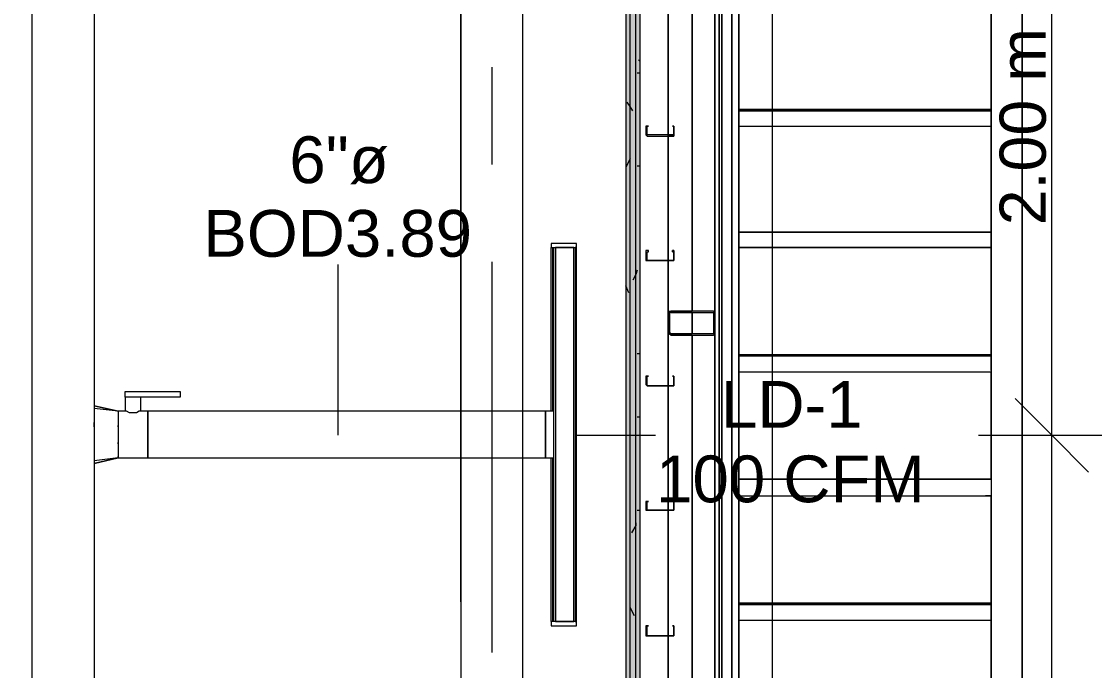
# Model space of a CAD drawing. Header units: metres. Extents: x -2 to 237, y -8 to 52.
# Drawn here: x 54.443 to 57.931, y 28.828 to 30.937 of the extents above; entities that cross this region are included whole.
import ezdxf

# ---------------------------------------------------------------- set-up
doc = ezdxf.new("R2010")
doc.units = ezdxf.units.M
doc.layers.add('HVAC - Ductos', color=5, linetype='Continuous', lineweight=0)
doc.layers.add('PDF2_Text', color=7, linetype='Continuous', lineweight=0)
doc.layers.add('PDF2_Geometry', color=7, linetype='Continuous', lineweight=0, true_color=0xaaaaaa)
doc.layers.add('PDF2_Solid Fills', color=7, linetype='Continuous', lineweight=0, true_color=0xffffff)
doc.styles.add('PDF Helvetica', font='')
doc.styles.get('PDF Helvetica').set_extended_font_data('Helvetica')

msp = doc.modelspace()

# ---------------------------------------------------------------- hatches: boundary and pattern name
at = {"layer": 'PDF2_Solid Fills', "lineweight": 0, "transparency": 33554559}
h = msp.add_hatch(color=256, dxfattribs=at)
h.paths.add_polyline_path([(56.4217, 35.0866), (56.4401, 35.0866), (56.4401, 47.309), (56.4217, 47.309)])
h.paths.add_polyline_path([(56.4217, 23.387), (56.4401, 23.387), (56.4401, 33.5547), (56.4217, 33.5547)])
h.paths.add_polyline_path([(56.4217, 21.8782), (56.4401, 21.8782), (56.4401, 23.3686), (56.4217, 23.3686)])
h.paths.add_polyline_path([(56.4401, 21.8644), (56.4217, 21.8644), (56.4217, 9.541), (56.4401, 9.541)])
h.paths.add_polyline_path([(56.4217, 33.5685), (56.4401, 33.5685), (56.4401, 35.0728), (56.4217, 35.0728)])
h = msp.add_hatch(color=256, dxfattribs=at)
h.paths.add_polyline_path([(56.4538, 9.5227), (56.4538, 21.8644), (56.4401, 21.8644), (56.4401, 9.5227)])
h.paths.add_polyline_path([(56.4538, 33.5547), (56.4401, 33.5547), (56.4401, 23.387), (56.4538, 23.387)])
h.paths.add_polyline_path([(56.4538, 23.3686), (56.4401, 23.3686), (56.4401, 21.8782), (56.4538, 21.8782)])
h.paths.add_polyline_path([(56.4538, 35.0866), (56.4538, 47.3273), (56.4401, 47.3273), (56.4401, 35.0866)])
h.paths.add_polyline_path([(56.4538, 35.0728), (56.4401, 35.0728), (56.4401, 33.5685), (56.4538, 33.5685)])
h = msp.add_hatch(color=256, dxfattribs=at)
h.paths.add_polyline_path([(56.4217, 35.0866), (56.4217, 47.2953), (56.408, 47.2953), (56.408, 35.0866)])
h.paths.add_polyline_path([(56.4217, 21.8644), (56.408, 21.8644), (56.408, 9.5549), (56.4217, 9.5549)])
h.paths.add_polyline_path([(56.4217, 23.3686), (56.408, 23.3686), (56.408, 21.8782), (56.4217, 21.8782)])
h.paths.add_polyline_path([(56.4217, 33.5547), (56.408, 33.5547), (56.408, 23.387), (56.4217, 23.387)])
h.paths.add_polyline_path([(56.4217, 35.0728), (56.408, 35.0728), (56.408, 33.5685), (56.4217, 33.5685)])
h = msp.add_hatch(color=256, dxfattribs=at)
h.paths.add_polyline_path([(56.5547, 29.9958), (56.6969, 29.9912), (56.6969, 29.9958)])
h.paths.add_polyline_path([(56.5501, 29.9866), (56.5456, 29.9866), (56.5456, 29.927)])
h.paths.add_polyline_path([(56.6969, 29.9866), (56.6923, 29.9866), (56.6923, 29.9224)])
h.paths.add_polyline_path([(56.6923, 29.9178), (56.6923, 29.9224), (56.5547, 29.9224), (56.6917, 29.9178)])

# ---------------------------------------------------------------- linework, layer by layer
at = {"layer": 'HVAC - Ductos', "lineweight": 0}
for points in [[(56.8849, 9.775), (56.8849, 14.6134), (56.8849, 23.8227), (56.8849, 33.0274), (56.8849, 42.232), (56.8849, 47.0751)], [(56.1649, 29.6702), (56.1649, 30.2022), (56.1695, 30.2022), (56.1878, 30.2022), (56.197, 30.2022)], [(56.1695, 30.2022), (56.1695, 29.6702)], [(56.1832, 30.2022), (56.1878, 30.2022), (56.1924, 30.2022)], [(56.2199, 30.2022), (56.2245, 30.2022), (56.2291, 30.2022), (56.2474, 30.2022), (56.2428, 30.2022), (56.2428, 28.9868), (56.2474, 28.9868), (56.2291, 28.9868), (56.2245, 28.9868), (56.2199, 28.9868)], [(56.2245, 30.2022), (56.2291, 30.2022), (56.2337, 30.2022)], [(56.2474, 28.9868), (56.2474, 30.2022)], [(55.4723, 29.5922), (55.4723, 30.1472)], [(54.679, 29.6886), (54.7569, 29.6702), (54.7569, 29.6656), (54.7569, 29.661), (54.7569, 29.6472), (54.7569, 29.6335), (54.7569, 29.6152), (54.7569, 29.5922), (54.7569, 29.5739), (54.7569, 29.5555), (54.7569, 29.5418), (54.7569, 29.528), (54.7569, 29.5234), (54.7569, 29.5189), (54.8532, 29.5189), (56.1465, 29.5189), (56.1465, 29.5234), (56.1465, 29.528), (56.1465, 29.5418), (56.1465, 29.5555), (56.1465, 29.5739), (56.1465, 29.5922), (56.1465, 29.6152), (56.1465, 29.6335), (56.1465, 29.6472), (56.1465, 29.661), (56.1465, 29.6656), (56.1465, 29.6702), (54.8532, 29.6702), (54.8532, 29.661), (54.8532, 29.6472), (54.8532, 29.6335), (54.8532, 29.6152), (54.8532, 29.5922), (54.8532, 29.5739), (54.8532, 29.5555), (54.8532, 29.5418), (54.8532, 29.528), (54.8532, 29.5189), (54.8532, 29.528), (54.8532, 29.5418), (54.8532, 29.5555), (54.8532, 29.5739), (54.8532, 29.5922), (54.8532, 29.6152), (54.8532, 29.6335), (54.8532, 29.6472), (54.8532, 29.661), (54.8532, 29.6702), (54.8303, 29.6702), (54.8303, 29.7161), (54.8257, 29.7161), (54.8211, 29.7161), (54.8165, 29.7161), (54.8119, 29.7161), (54.8027, 29.7161), (54.7981, 29.7161), (54.7936, 29.7161), (54.7844, 29.7161), (54.7798, 29.7161), (54.7798, 29.6702), (54.7569, 29.6702), (54.679, 29.6794)], [(54.7569, 29.6702), (54.679, 29.6886), (54.679, 29.684), (54.679, 29.6794), (54.679, 29.6702)], [(54.679, 29.6656), (54.679, 29.6472), (54.679, 29.6427), (54.679, 29.6381), (54.679, 29.6289), (54.679, 29.6152), (54.679, 29.6106), (54.679, 29.606), (54.679, 29.5831), (54.679, 29.5785), (54.679, 29.5739), (54.679, 29.5601), (54.679, 29.551), (54.679, 29.5464)], [(54.8303, 29.6702), (54.8257, 29.6702), (54.8165, 29.6656), (54.8073, 29.6656), (54.7981, 29.6656), (54.7936, 29.6656), (54.7844, 29.6702), (54.7798, 29.6702)], [(54.679, 29.6198), (54.679, 29.6335)], [(56.2474, 29.5922), (56.5043, 29.5922)], [(54.679, 29.5418), (54.679, 29.5234)], [(54.7569, 29.5189), (54.7569, 29.5234), (54.7569, 29.5189), (54.679, 29.5097)], [(54.679, 29.5189), (54.679, 29.5097), (54.679, 29.5051), (54.679, 29.5005)], [(54.679, 29.5005), (54.7569, 29.5189), (54.679, 29.5005)], [(56.197, 28.9868), (56.1878, 28.9868), (56.1695, 28.9868), (56.1649, 28.9868), (56.1649, 29.5189)], [(56.1695, 29.5189), (56.1695, 28.9868)], [(56.1924, 28.9868), (56.1878, 28.9868), (56.1832, 28.9868)], [(56.2337, 28.9868), (56.2291, 28.9868), (56.2245, 28.9868)]]:
    msp.add_lwpolyline(points, dxfattribs=at)
at = {"layer": 'HVAC - Ductos', "color": 252, "lineweight": 0, "true_color": 0x939598}
for points in [[(57.793, 9.775), (57.793, 10.6326), (57.793, 12.4304), (57.793, 14.0952), (57.793, 16.0995), (57.793, 18.2412), (57.793, 20.6169), (57.793, 22.5981), (57.793, 25.1986), (57.793, 27.3954), (57.793, 29.5922), (57.793, 31.5964), (57.793, 33.0274), (57.793, 34.3482), (57.793, 38.5447), (57.793, 39.4848), (57.793, 40.7461), (57.793, 42.232), (57.793, 44.4334), (57.793, 47.0751)], [(57.6737, 29.7115), (57.793, 29.5922), (57.9122, 29.473)], [(57.5545, 29.5922), (57.793, 29.5922), (58.0315, 29.5922)]]:
    msp.add_lwpolyline(points, dxfattribs=at)
at = {"layer": 'HVAC - Ductos', "lineweight": 0}
for points in [[(54.4772, 27.7072), (54.4772, 32.4311), (54.679, 32.4311), (54.679, 27.7072)], [(56.2474, 30.216), (56.1649, 30.216), (56.1649, 30.2022), (56.2474, 30.2022)], [(56.2383, 30.2022), (56.1786, 30.2022), (56.1786, 28.9868), (56.174, 28.9868), (56.174, 30.2022), (56.1786, 30.2022), (56.1786, 28.9868), (56.2383, 28.9868)], [(54.9587, 29.7344), (54.9587, 29.7161), (54.7798, 29.7161), (54.7798, 29.7344)], [(56.174, 29.5189), (56.174, 29.5234), (56.174, 29.528), (56.174, 29.5418), (56.174, 29.5555), (56.174, 29.5739), (56.174, 29.5922), (56.174, 29.6152), (56.174, 29.6335), (56.174, 29.6472), (56.174, 29.661), (56.174, 29.6656), (56.174, 29.6702), (56.1465, 29.6702), (56.1465, 29.661), (56.1465, 29.6472), (56.1465, 29.6335), (56.1465, 29.6152), (56.1465, 29.5922), (56.1465, 29.5739), (56.1465, 29.5555), (56.1465, 29.5418), (56.1465, 29.528), (56.1465, 29.5189)], [(54.7569, 29.6198), (54.7569, 29.6244)], [(54.7569, 29.5647), (54.7569, 29.5693)], [(56.2474, 28.973), (56.2474, 28.9868), (56.1649, 28.9868), (56.1649, 28.973)]]:
    msp.add_lwpolyline(points, close=True, dxfattribs=at)
at = {"layer": 'PDF2_Geometry', "lineweight": 0}
for points in [[(56.7749, 34.5592), (56.7749, 33.0274), (56.7749, 31.491), (56.7749, 29.9592), (56.7749, 28.4227), (56.7749, 26.8909), (56.7749, 25.3545), (56.7749, 23.8227), (56.7749, 22.2863), (56.7749, 23.8227), (56.7749, 25.3545), (56.7749, 26.8909), (56.7749, 28.4227), (56.7749, 29.9592), (56.7749, 31.491), (56.7749, 33.0274), (56.7749, 34.5592)], [(56.5456, 33.8162), (56.5456, 33.4126), (56.5639, 33.4126), (56.5639, 33.408), (56.5456, 33.408), (56.5456, 33.0044), (56.5456, 32.5963), (56.5456, 32.1926), (56.5456, 31.7845), (56.5456, 31.3809), (56.5639, 31.3809), (56.5639, 31.3763), (56.5456, 31.3763), (56.5456, 30.9727), (56.5456, 30.5645), (56.5456, 30.1609), (56.5456, 29.7527), (56.5456, 29.3492), (56.5456, 28.941), (56.5456, 28.5374)], [(56.4538, 21.8644), (56.4538, 21.8782), (56.4538, 23.3686), (56.4538, 23.387), (56.4538, 33.5547), (56.4538, 33.5685), (56.4401, 33.5685), (56.4217, 33.5685), (56.408, 33.5685)], [(56.4217, 23.387), (56.4217, 33.5547), (56.408, 33.5547), (42.5895, 33.5547), (42.5758, 33.5547), (42.5574, 33.5547), (42.5574, 33.5364), (42.5574, 33.463), (42.5895, 33.463), (43.0665, 33.463)], [(43.0711, 33.5547), (56.408, 33.5547), (56.408, 23.387), (54.7661, 23.387), (54.7661, 23.3686), (56.408, 23.3686), (54.7661, 23.3686), (54.7661, 23.387), (56.408, 23.387)], [(56.4401, 23.387), (56.4401, 33.5547), (56.4217, 33.5547)], [(55.8714, 29.051), (55.8714, 32.7155)], [(56.0731, 28.7576), (56.0731, 32.7109), (56.0731, 32.7063), (56.0731, 32.7017), (56.0686, 32.6971), (56.0594, 32.6925), (56.0548, 32.688), (56.0456, 32.688), (55.9034, 32.688), (55.8943, 32.688), (55.8851, 32.6925), (55.8805, 32.6971), (55.8759, 32.7017), (55.8714, 32.7063), (55.8714, 32.7109), (55.8714, 28.7576)], [(56.0731, 29.051), (56.0731, 32.7155), (56.2842, 32.7155), (56.0731, 32.7155), (56.2842, 32.7155), (56.0731, 32.7155)], [(57.6967, 32.6054), (57.5958, 32.6008), (56.7749, 32.6008), (57.5958, 32.6008), (57.5958, 32.5963), (57.5958, 32.6008), (57.6967, 32.6008), (57.6967, 24.2538), (57.6508, 24.2538), (57.7013, 24.2538), (57.7013, 23.4054), (57.6691, 23.4054), (56.8528, 23.4054), (56.8758, 23.4054), (56.9904, 23.4054), (57.6096, 23.4054)], [(57.5958, 30.6012), (57.5958, 30.6517), (57.5958, 31.0048), (56.7749, 31.0048), (57.5958, 31.0048), (57.5958, 31.0553), (57.5958, 31.3992), (57.5958, 31.4496), (56.7749, 31.4496), (57.5958, 31.4496)], [(56.5456, 28.5374), (56.5456, 28.941), (56.5456, 29.3492), (56.5456, 29.7527), (56.5456, 30.1609), (56.5456, 30.5645), (56.5456, 30.9727), (56.5456, 31.3763)], [(55.9722, 30.7893), (55.9722, 30.4728)], [(57.5958, 29.8032), (57.5958, 29.8537), (57.5958, 30.2022), (56.7749, 30.2022), (57.5958, 30.2022), (57.5958, 30.2526), (57.5958, 30.5966), (57.5958, 30.6471), (56.7749, 30.6471), (57.5958, 30.6471)], [(56.5456, 30.5691), (56.5639, 30.5691), (56.5639, 30.5966), (56.5593, 30.5966), (56.5639, 30.5966), (56.5639, 30.5691), (56.5639, 30.5645), (56.5456, 30.5645)], [(56.7749, 30.5966), (57.5958, 30.5966)], [(57.2885, 30.2526), (57.2747, 30.2526)], [(57.3757, 30.2526), (57.3619, 30.2526)], [(57.2747, 30.2022), (57.3757, 30.2022)], [(55.9722, 30.1563), (55.9722, 28.8859)], [(56.5456, 29.9866), (56.5456, 29.9912), (56.5501, 29.9958), (56.5547, 29.9958), (56.6235, 29.9958)], [(56.5501, 29.9866), (56.5501, 29.927), (56.5547, 29.9224), (56.6235, 29.9224)], [(56.7749, 29.9178), (56.7749, 29.9958)], [(56.6969, 28.4915), (56.6969, 29.9592), (56.6969, 28.4227), (56.6969, 26.8909), (56.6969, 28.354)], [(57.5958, 29.8491), (56.7749, 29.8491)], [(57.5958, 29.8491), (56.7749, 29.8491)], [(56.7749, 29.7986), (57.5958, 29.7986)], [(56.5639, 29.7849), (56.5593, 29.7849), (56.5639, 29.7849), (56.5639, 29.7573), (56.5639, 29.7527), (56.5456, 29.7527), (56.5639, 29.7527), (56.5639, 29.7573), (56.5639, 29.7803)], [(57.5958, 29.4501), (56.7749, 29.4501)], [(57.5958, 29.4501), (56.7749, 29.4501)], [(57.2885, 29.4501), (57.2747, 29.4501)], [(57.3757, 29.4501), (57.3619, 29.4501)], [(56.7749, 29.395), (57.5958, 29.395)], [(56.7749, 29.395), (57.5958, 29.395)], [(57.2747, 29.395), (57.3757, 29.395)], [(55.8714, 29.051), (55.8714, 28.8539)], [(56.0731, 28.8539), (56.0731, 29.051)], [(57.5958, 29.0465), (56.7749, 29.0465)], [(57.5958, 29.0465), (56.7749, 29.0465)], [(57.5958, 28.4732), (57.5958, 28.9914), (57.5958, 29.0419), (56.7749, 29.0419), (57.5958, 29.0419)], [(56.7749, 28.9914), (57.5958, 28.9914)]]:
    msp.add_lwpolyline(points, dxfattribs=at)
at = {"layer": 'PDF2_Geometry', "color": 252, "lineweight": 0, "true_color": 0x939598}
for points in [[(57.6508, 32.5503), (57.6508, 32.5963), (57.6508, 32.5458), (57.5958, 32.5458), (57.5958, 24.2996)], [(57.6967, 24.3548), (57.6967, 24.3042), (57.6967, 24.2538), (57.6967, 32.6008), (57.6967, 32.5503), (57.6967, 32.4999)], [(57.6967, 30.6012), (57.6967, 30.6517), (57.6967, 30.9681), (57.6967, 31.0645)], [(57.5958, 30.6517), (57.5774, 30.6517)], [(57.5958, 30.6517), (57.5774, 30.6517)], [(57.6967, 30.6196), (57.6967, 30.294), (57.6967, 30.2022), (57.6967, 30.2526)], [(57.5958, 30.2526), (57.5774, 30.2526)], [(57.5958, 30.2526), (57.5774, 30.2526)], [(57.6967, 29.8491), (57.6967, 30.1701), (57.6967, 30.2618)], [(57.5958, 29.8537), (57.5774, 29.8537)], [(57.5958, 29.8537), (57.5774, 29.8537)], [(57.5958, 29.8491), (57.5958, 29.7986)], [(57.6967, 29.8032), (57.6967, 29.8537)], [(57.5958, 29.4501), (57.5958, 29.7986)], [(57.6967, 29.3996), (57.6967, 29.4959), (57.6967, 29.8169)], [(57.5958, 29.4501), (57.5774, 29.4501)], [(57.5958, 29.4501), (57.5774, 29.4501)], [(57.5958, 29.4501), (57.5774, 29.4501)], [(57.5958, 29.4501), (57.5774, 29.4501)], [(57.5958, 29.4501), (57.5958, 29.395)], [(57.6967, 29.0419), (57.6967, 29.3629), (57.6967, 29.4547)], [(57.6967, 29.395), (57.6967, 29.4501)], [(57.5958, 29.0465), (57.5958, 29.395)], [(57.5958, 29.0465), (57.5774, 29.0465)], [(57.5958, 29.0465), (57.5774, 29.0465)], [(57.5958, 29.0465), (57.5774, 29.0465)], [(57.5958, 29.0465), (57.5774, 29.0465)], [(57.5774, 29.0419), (57.5774, 29.0465)], [(57.5774, 29.0419), (57.5774, 29.0465)], [(57.5958, 29.0465), (57.5774, 29.0465)], [(57.5958, 29.0465), (57.5774, 29.0465)], [(57.5958, 29.0465), (57.5958, 28.996)], [(57.5958, 29.0465), (57.5958, 28.996)], [(57.6967, 28.4778), (57.6967, 28.5649), (57.6967, 29.0052)]]:
    msp.add_lwpolyline(points, dxfattribs=at)
at = {"layer": 'PDF2_Geometry', "lineweight": 0}
for points in [[(56.6969, 31.491), (56.6969, 29.9592)], [(56.7107, 31.491), (56.7107, 29.9592)], [(56.7198, 31.491), (56.7198, 29.9592)], [(56.7519, 31.491), (56.7519, 29.9592)], [(56.6235, 31.4542), (56.6235, 29.9958)], [(56.7749, 30.6517), (57.5958, 30.6517)], [(57.2747, 30.6471), (57.2747, 30.6517), (57.2885, 30.6517), (57.2747, 30.6517)], [(57.3757, 30.6471), (57.3757, 30.6517), (57.3619, 30.6517), (57.3757, 30.6517)], [(56.4722, 30.5966), (56.4722, 30.5691), (56.4767, 30.5645), (56.5639, 30.5645), (56.5639, 30.5691), (56.5639, 30.5966), (56.5593, 30.5966), (56.5639, 30.5966), (56.5639, 30.5691), (56.4767, 30.5691), (56.4767, 30.5966), (56.4813, 30.5966)], [(56.7749, 30.2526), (57.5958, 30.2526)], [(56.7749, 30.2526), (57.5958, 30.2526)], [(56.4722, 30.193), (56.4722, 30.1609), (56.4767, 30.1609), (56.5639, 30.1609), (56.5639, 30.193), (56.5593, 30.193), (56.5593, 30.1884), (56.5639, 30.1884), (56.5639, 30.1609), (56.4767, 30.1609), (56.4767, 30.1884), (56.4813, 30.1884), (56.4813, 30.193)], [(56.5639, 30.1609), (56.5639, 30.1884), (56.5593, 30.1884), (56.5593, 30.193), (56.5639, 30.193), (56.5639, 30.1609), (56.5456, 30.1609)], [(56.6923, 29.9178), (56.6969, 29.9224), (56.6969, 29.927), (56.6969, 29.9866), (56.6969, 29.9912), (56.6923, 29.9958), (56.5547, 29.9958), (56.5501, 29.9912), (56.5456, 29.9866), (56.5456, 29.927), (56.5501, 29.9224), (56.5547, 29.9178)], [(56.6923, 29.9866), (56.6923, 29.927), (56.6923, 29.9224), (56.5547, 29.9224), (56.5501, 29.9224), (56.5501, 29.927), (56.5501, 29.9866), (56.5501, 29.9912), (56.5547, 29.9912), (56.6923, 29.9912)], [(56.6235, 29.9912), (56.6235, 29.9592), (56.6235, 29.9224), (56.6235, 29.9592)], [(56.7107, 29.9592), (56.7107, 28.4227)], [(56.7198, 29.9592), (56.7198, 28.4227)], [(56.7519, 29.9592), (56.7519, 28.4227)], [(56.6235, 29.9178), (56.6235, 28.5007)], [(56.7749, 29.8537), (57.5958, 29.8537)], [(57.2747, 29.8491), (57.2747, 29.8537), (57.2885, 29.8537), (57.2747, 29.8537)], [(57.3757, 29.8491), (57.3757, 29.8537), (57.3619, 29.8537), (57.3757, 29.8537)], [(56.4722, 29.7849), (56.4722, 29.7573), (56.4767, 29.7527), (56.5639, 29.7527), (56.5639, 29.7573), (56.5639, 29.7849), (56.5593, 29.7849), (56.5639, 29.7849), (56.5639, 29.7573), (56.5639, 29.7527), (56.4767, 29.7527), (56.4767, 29.7573), (56.4767, 29.7849), (56.4813, 29.7849)], [(56.7749, 29.4501), (57.5958, 29.4501)], [(56.4722, 29.3767), (56.4722, 29.3492), (56.4767, 29.3492), (56.5639, 29.3492), (56.5639, 29.3767), (56.5593, 29.3767), (56.5639, 29.3767), (56.5639, 29.3492), (56.4767, 29.3492), (56.4767, 29.3767), (56.4813, 29.3767)], [(56.5639, 29.3492), (56.5639, 29.3767), (56.5593, 29.3767), (56.5639, 29.3767), (56.5639, 29.3492), (56.5456, 29.3492)], [(56.7749, 29.0465), (57.5958, 29.0465)], [(57.2747, 29.0419), (57.2747, 29.0465), (57.2885, 29.0465), (57.2747, 29.0465)], [(57.2747, 29.0419), (57.2747, 29.0465), (57.2885, 29.0465), (57.2747, 29.0465)], [(57.3757, 29.0419), (57.3757, 29.0465), (57.3619, 29.0465), (57.3757, 29.0465)], [(57.3757, 29.0419), (57.3757, 29.0465), (57.3619, 29.0465), (57.3757, 29.0465)], [(56.4722, 28.973), (56.4722, 28.941), (56.4767, 28.941), (56.5639, 28.941), (56.5639, 28.973), (56.5593, 28.973), (56.5639, 28.973), (56.5639, 28.941), (56.4767, 28.941), (56.4767, 28.973), (56.4813, 28.973)], [(56.5639, 28.941), (56.5639, 28.973), (56.5593, 28.973), (56.5639, 28.973), (56.5639, 28.941), (56.5456, 28.941)]]:
    msp.add_lwpolyline(points, close=True, dxfattribs=at)
at = {"layer": 'PDF2_Geometry', "color": 254, "lineweight": 0, "true_color": 0xeaeaea}
for points in [[(56.4538, 30.8076), (56.4492, 30.8122)], [(56.4447, 30.7709), (56.4538, 30.7709)], [(56.4309, 30.6471), (56.4217, 30.6608), (56.4125, 30.6746)], [(56.4217, 30.4911), (56.408, 30.4636)], [(56.4447, 30.4682), (56.4538, 30.4682)], [(56.408, 30.2664), (56.408, 30.2618)], [(56.4447, 30.1289), (56.4401, 30.1151), (56.4309, 30.0967)], [(56.4171, 30.0555), (56.408, 30.0783)], [(56.4447, 29.8583), (56.4538, 29.8583)], [(56.4447, 29.6518), (56.4538, 29.6518)], [(56.4447, 29.3492), (56.4538, 29.3492)], [(56.4401, 29.3079), (56.4401, 29.2987), (56.4263, 29.2758)], [(56.4355, 29.0052), (56.4217, 29.0327), (56.4217, 29.0373)]]:
    msp.add_lwpolyline(points, dxfattribs=at)
at = {"layer": 'PDF2_Geometry', "color": 252, "lineweight": 0, "true_color": 0x939598}
for points in [[(57.5774, 30.6517), (57.5774, 30.6471)], [(57.5774, 30.6517), (57.5958, 30.6517)], [(57.5774, 30.6517), (57.5774, 30.6471)], [(57.5774, 30.2526), (57.5958, 30.2526)], [(57.5958, 30.2022), (57.5774, 30.2022)], [(57.5774, 29.8537), (57.5774, 29.8491)], [(57.5774, 29.8537), (57.5958, 29.8537)], [(57.5774, 29.8537), (57.5774, 29.8491)], [(57.5958, 29.395), (57.5774, 29.395)], [(57.5774, 29.0465), (57.5774, 29.0419)], [(57.5774, 29.0465), (57.5958, 29.0465)], [(57.5774, 29.0465), (57.5774, 29.0419)], [(57.5774, 29.0465), (57.5774, 29.0419)], [(57.6967, 29.0465), (57.6967, 28.996)]]:
    msp.add_lwpolyline(points, close=True, dxfattribs=at)
at = {"layer": 'PDF2_Geometry', "color": 254, "lineweight": 0, "true_color": 0xd2d2d2}
msp.add_lwpolyline([(56.4767, 30.5645), (56.4767, 30.5691)], dxfattribs=at)

# ---------------------------------------------------------------- texts
at = {"layer": 'PDF2_Text', "color": 252, "lineweight": 0, "true_color": 0x939598, "insert": (57.699, 30.2747), "char_height": 0.15017, "attachment_point": 4, "rotation": 90, "style": 'PDF Helvetica'}
msp.add_mtext('2.00 m', dxfattribs=at)
at = {"layer": 'PDF2_Text', "lineweight": 0, "char_height": 0.15205, "attachment_point": 4, "style": 'PDF Helvetica'}
for s, insert in [('6"ø', (55.3137, 30.486)), ('BOD3.89', (55.034, 30.2476)), ('LD-1', (56.7172, 29.6926)), ('100 CFM', (56.5062, 29.4495))]:
    msp.add_mtext(s, dxfattribs=dict(at, insert=insert))

doc.saveas('drawing.dxf')
